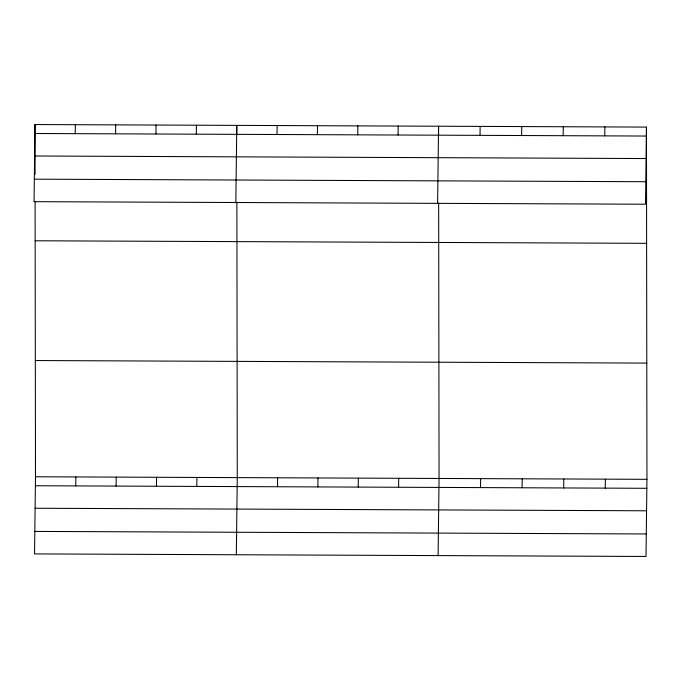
<?xml version="1.0" encoding="UTF-8"?>
<svg xmlns="http://www.w3.org/2000/svg" width="681" height="681" viewBox="0 0 681 681"><rect width="100%" height="100%" fill="white"/><g stroke="black" fill="none" stroke-linecap="round" stroke-linejoin="round"><path stroke-width="1.02" d="M34.995 124.538L34.05 201.67L645.511 204.223L646.456 127.092L34.995 124.538L35.063 174.353M35.097 201.338L35.489 476.777L34.544 553.908L646.005 556.462L646.95 479.33L646.456 127.092M75.242 133.672L75.353 124.708M75.736 485.911L75.846 476.947M115.6 133.834L115.702 124.878M116.093 486.081L116.204 477.117M155.949 134.004L156.06 125.04M156.451 486.243L156.562 477.287M196.307 134.174L196.417 125.21M196.809 486.413L196.92 477.449M235.83 202.512L236.775 125.381L236.784 134.719M236.333 554.751L237.269 477.619L236.886 202.18M277.022 134.506L277.133 125.551M277.516 486.753L277.627 477.79M317.38 134.676L317.491 125.713M317.874 486.915L317.984 477.96M357.738 134.847L357.84 125.883M358.232 487.085L358.342 478.122M398.087 135.017L398.198 126.053M398.589 487.255L398.7 478.292M437.611 203.355L438.555 126.223L438.573 135.562M438.113 555.594L439.058 478.462L438.666 203.023M480.028 135.357L480.139 126.394M480.522 487.596L480.633 478.632M521.603 135.528L521.714 126.572M522.106 487.775L522.216 478.811M563.187 135.706L563.298 126.743M563.681 487.945L563.791 478.981M604.762 135.877L604.873 126.913M605.264 488.115L605.375 479.16M34.884 133.502L646.346 136.047M34.612 156L646.065 158.545M34.322 179.171L645.784 181.725M35.157 240.776L646.618 243.33M35.327 360.538L646.788 363.092M35.489 476.777L646.95 479.33M35.378 485.74L646.839 488.294M35.106 508.239L646.567 510.784M34.825 531.418L646.286 533.964"/></g></svg>
